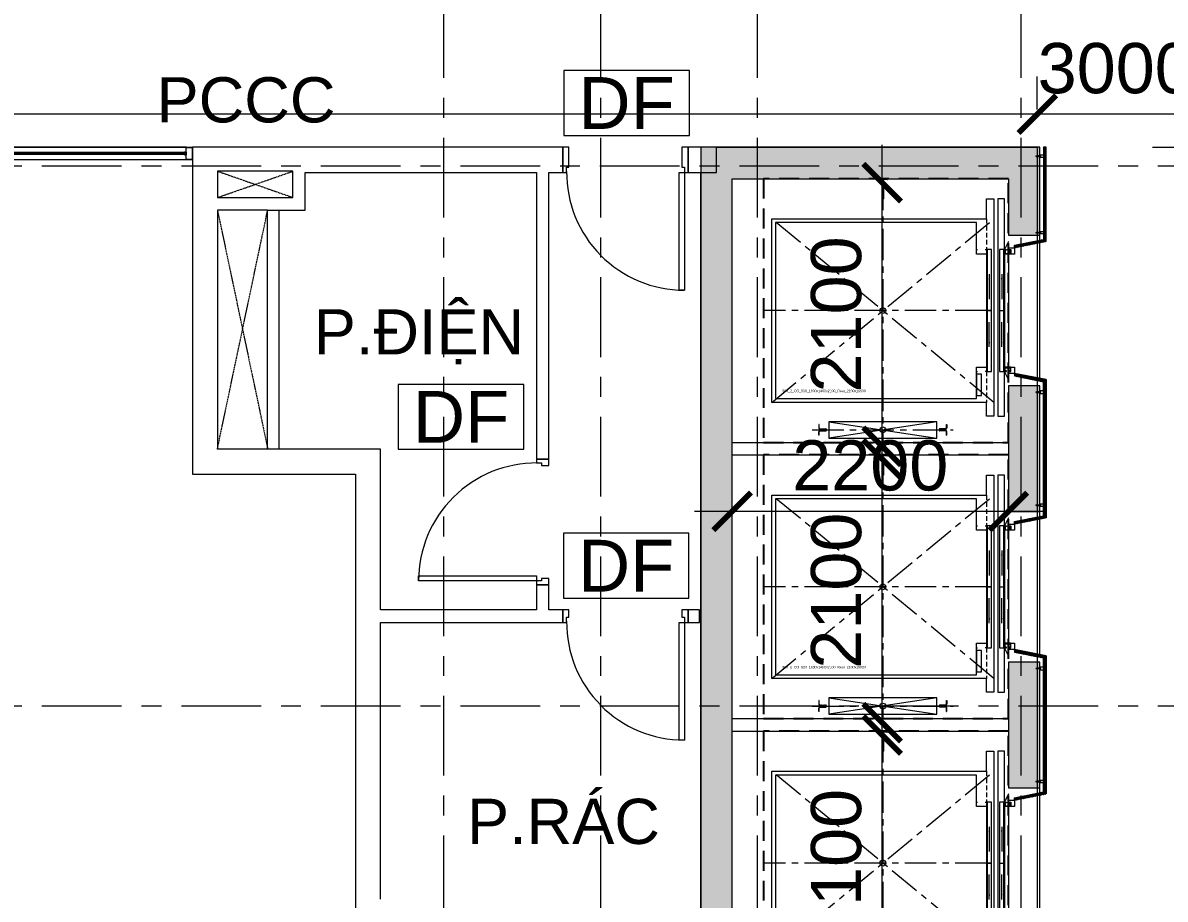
# Model space of a CAD drawing. Header units: millimetres. Extents: x -20144 to 126922, y -42414 to 48263.
# Drawn here: x 20100 to 29199, y 25312 to 32291 of the extents above; entities that cross this region are included whole.
import ezdxf
from ezdxf.enums import TextEntityAlignment as Align

# ---------------------------------------------------------------- set-up
doc = ezdxf.new("R2010")
doc.units = ezdxf.units.MM
for name, pattern in [('CENTERX2', [4, 2.5, -0.5, 0.5, -0.5]), ('Dash', [6.35, 3.175, -3.175]), ('Grid Line', [22.225, 12.7, -3.175, 3.175, -3.175]), ('HIDDEN', [0.375, 0.25, -0.125]), ('HIDDEN2', [4.7625, 3.175, -1.5875])]:
    doc.linetypes.add(name, pattern=pattern)
for name, color, linetype, lineweight in [('A-DETL-GENF', 31, 'Continuous', 5), ('A-DETL-GENF-HDLN', 161, 'Dash', 5), ('CHU', 181, 'Continuous', 5), ('CUA', 31, 'Continuous', 9), ('DIM', 1, 'Continuous', 5), ('GRA', 211, 'Continuous', 9), ('LAT-GACH', 140, 'Continuous', 13), ('NET THAY 2', 55, 'Continuous', 5), ('NET-CAT', 3, 'Continuous', 15), ('NET-THAY', 2, 'Continuous', 9), ('THIET-BI-1', 26, 'Continuous', 5), ('TRUC', 225, 'Continuous', 5), ('Y-GHI CHU PCCC$0$Z-CT1-GHI CHU TT$0$KI-HIEU', 6, 'Continuous', 13)]:
    doc.layers.add(name, color=color, linetype=linetype, lineweight=lineweight)
doc.styles.add('Arial_2', font='arial.ttf', dxfattribs={"height": 360})
doc.styles.add('hoistway plan', font='chhbg.shx', dxfattribs={"height": 45})
doc.styles.add('TA1', font='arial.ttf')
doc.styles.add('Y-GHI CHU PCCC$0$Arial', font='arial.ttf')
doc.dimstyles.new('D_200_KTx2', dxfattribs={"dimtxt": 400, "dimasz": 300, "dimexe": 300, "dimexo": 300, "dimgap": 160, "dimtad": 1, "dimdec": 0, "dimzin": 9, "dimtxsty": 'TA1', "dimblk": 'ARCHTICK', "dimcen": 1, "dimdle": 300, "dimclrd": 256, "dimclre": 256, "dimclrt": 7, "dimadec": 0, "dimazin": 0, "dimtfac": 1, "dimtdec": 0, "dimtix": 1, "dimtmove": 1, "dimatfit": 3, "dimldrblk": 'ARCHTICK', "dimfxl": 0, "dimtolj": 1, "dimtzin": 0, "dimlwd": -1, "dimlwe": -1, "dimarcsym": 0})
doc.dimstyles.new('hoistway plan', dxfattribs={"dimtxt": 45, "dimasz": 17, "dimexe": 15, "dimexo": 20, "dimgap": 25, "dimtad": 1, "dimdec": 0, "dimzin": 0, "dimdsep": 46, "dimtxsty": 'hoistway plan', "dimblk": 'DOT', "dimcen": 50, "dimclrd": 8, "dimclre": 8, "dimclrt": 3, "dimadec": 0, "dimazin": 0, "dimtfac": 1, "dimtdec": 0, "dimtmove": 1, "dimatfit": 3, "dimfxl": 0, "dimtolj": 1, "dimtzin": 0, "dimarcsym": 0})
pattern_1 = [(225, (281291.963, 17264.836), (4.41941738, -4.41941738), []), (315, (281291.963, 17264.836), (4.41941738, 4.41941738), [])]
pattern_2 = [(240.2551187, (159143.5025, 32413.0964), (5.42651964, -3.10086836), []), (330.2551187, (159143.5025, 32413.0964), (3.10086836, 5.42651964), [])]

# ---------------------------------------------------------------- blocks, each defined once
blk = doc.blocks.new('CUA 1 CANH MO - 2 - Type 1000-1152411-MẶT BẰNG TẦNG 24')
at = {"layer": 'CUA'}
for p, q in [((-367.5, 1040.3), (-327.5, 1040.3)), ((-367.5, 102.3), (-367.5, 1040.3)), ((-327.5, 1040.3), (-327.5, 102.3)), ((-327.5, 102.3), (-367.5, 102.3))]:
    blk.add_line(p, q, dxfattribs=at)
at = {"layer": 'CUA', "lineweight": 5}
for p, q in [((-368.5, 102.3), (-398.5, 102.3)), ((-398.5, 102.3), (-398.5, -97.7)), ((-368.5, 61.3), (-368.5, 102.3)), ((601.5, 102.3), (571.5, 102.3)), ((571.5, 102.3), (571.5, 61.3)), ((601.5, -97.7), (601.5, 102.3)), ((-348.5, 61.3), (-368.5, 61.3)), ((-348.5, -97.7), (-348.5, 61.3)), ((571.5, 61.3), (551.5, 61.3)), ((551.5, 61.3), (551.5, -97.7)), ((-398.5, -97.7), (-348.5, -97.7)), ((551.5, -97.7), (601.5, -97.7))]:
    blk.add_line(p, q, dxfattribs=at)
blk.add_arc((-367.5, 102.3), 938, 359.5, 90, dxfattribs=at)
blk = doc.blocks.new('CUA 1 CANH MO - 2 - Type 1000-1271836-MẶT BẰNG TẦNG 24')
at = {"layer": 'CUA'}
for p, q in [((-367.5, 990.3), (-327.5, 990.3)), ((-367.5, 52.3), (-367.5, 990.3)), ((-327.5, 990.3), (-327.5, 52.3)), ((-327.5, 52.3), (-367.5, 52.3))]:
    blk.add_line(p, q, dxfattribs=at)
at = {"layer": 'CUA', "lineweight": 5}
for p, q in [((-368.5, 52.3), (-398.5, 52.3)), ((-398.5, 52.3), (-398.5, -47.7)), ((-368.5, 11.3), (-368.5, 52.3)), ((-348.5, 11.3), (-368.5, 11.3)), ((-348.5, -47.7), (-348.5, 11.3)), ((571.5, 11.3), (551.5, 11.3)), ((551.5, 11.3), (551.5, -47.7)), ((601.5, 52.3), (571.5, 52.3)), ((571.5, 52.3), (571.5, 11.3)), ((601.5, -47.7), (601.5, 52.3)), ((-398.5, -47.7), (-348.5, -47.7)), ((551.5, -47.7), (601.5, -47.7))]:
    blk.add_line(p, q, dxfattribs=at)
blk.add_arc((-367.5, 52.3), 938, 359.5, 90, dxfattribs=at)
blk = doc.blocks.new('Family2 - Family1-1425445-MẶT BẰNG TẦNG 24')
at = {"layer": 'A-DETL-GENF'}
for p, q in [((400, 1900), (0, 1900)), ((0, 1900), (0, 0)), ((400, 0), (400, 1900)), ((0, 0), (400, 0))]:
    blk.add_line(p, q, dxfattribs=at)
at = {"layer": 'A-DETL-GENF-HDLN'}
for p, q in [((0, 1900), (400, 0.8)), ((0, 0), (400, 1899.2))]:
    blk.add_line(p, q, dxfattribs=at)
blk = doc.blocks.new('Family2 - Family1-1425446-MẶT BẰNG TẦNG 24')
at = {"layer": 'A-DETL-GENF'}
for p, q in [((600, 210), (0, 210)), ((0, 210), (0, 0)), ((600, 0), (600, 210)), ((0, 0), (600, 0))]:
    blk.add_line(p, q, dxfattribs=at)
at = {"layer": 'A-DETL-GENF-HDLN'}
for p, q in [((0, 210), (600, 0.8)), ((0, 0), (600, 209.2))]:
    blk.add_line(p, q, dxfattribs=at)
blk = doc.blocks.new('_DOT')
at = {"color": 0, "linetype": 'ByBlock'}
blk.add_line((-0.5, 0), (-1, 0), dxfattribs=at)
at = {"color": 0, "linetype": 'ByBlock', "const_width": 0.5}
blk.add_lwpolyline([(-0.25, 0, 1), (0.25, 0, 1)], format="xyb", close=True, dxfattribs=at)
blk = doc.blocks.new('A$C1F5A74C7')
at = {"color": 0, "lineweight": 5}
for p, q in [((0, 10), (0, 12)), ((0, 10), (21, 10)), ((3, 8), (3, 10)), ((3, 5), (3, 7)), ((5, 91), (10, 94)), ((5, 91), (5, 29)), ((5, 91), (15, 91)), ((6, 78), (5, 75)), ((5, 75), (8, 75)), ((6, 72), (5, 69)), ((5, 69), (8, 69)), ((6, 66), (5, 63)), ((5, 63), (8, 63)), ((6, 60), (5, 57)), ((5, 57), (8, 57)), ((6, 54), (5, 51)), ((5, 51), (8, 51)), ((5, 49), (8, 49)), ((5, 10), (5, 29)), ((8, 5), (5, 5)), ((7, 80), (6, 78)), ((6, 78), (10, 78)), ((8, 73), (6, 72)), ((8, 67), (6, 66)), ((8, 61), (6, 60)), ((8, 55), (6, 54)), ((8, 82), (7, 80)), ((7, 81), (10, 81)), ((7, 80), (10, 80)), ((7, 29), (7, 76)), ((7, 10), (7, 31)), ((7, 9), (7, 10)), ((7, 5), (7, 8)), ((7, 5), (7, 5)), ((9, 84), (8, 82)), ((8, 83), (10, 83)), ((8, 73), (8, 75)), ((8, 69), (8, 67)), ((8, 61), (8, 63)), ((8, 57), (8, 55)), ((8, 51), (8, 49)), ((10, 87), (9, 85)), ((9, 85), (12, 86)), ((10, 5), (9, 5)), ((10, 99), (10, 11)), ((10, 94), (15, 91)), ((10, 87), (12, 85)), ((10, 41), (10, 80)), ((10, 78), (15, 78)), ((10, 41), (11, 41)), ((10, 13), (10, 0)), ((12, 5), (10, 5)), ((11, 84), (13, 84)), ((11, 81), (14, 82)), ((11, 41), (11, 80)), ((11, 80), (14, 80)), ((12, 84), (12, 83)), ((12, 73), (12, 75)), ((12, 75), (15, 75)), ((12, 73), (15, 72)), ((12, 69), (12, 67)), ((12, 69), (15, 69)), ((12, 67), (15, 66)), ((12, 61), (12, 63)), ((12, 63), (15, 63)), ((12, 61), (15, 60)), ((12, 57), (12, 55)), ((12, 57), (15, 57)), ((12, 55), (15, 54)), ((12, 49), (12, 51)), ((12, 51), (15, 51)), ((12, 49), (15, 49)), ((12, 5), (12, 5)), ((13, 82), (14, 80)), ((16, 5), (13, 5)), ((14, 80), (15, 78)), ((14, 29), (14, 76)), ((14, 10), (14, 31)), ((14, 9), (14, 10)), ((14, 5), (14, 8)), ((15, 91), (15, 29)), ((15, 78), (15, 75)), ((15, 72), (15, 69)), ((15, 66), (15, 63)), ((15, 60), (15, 57)), ((15, 54), (15, 51)), ((15, 10), (15, 29)), ((18, 10), (18, 8)), ((18, 7), (18, 5)), ((21, 10), (21, 12))]:
    blk.add_line(p, q, dxfattribs=at)
for centre, radius, start, end in [((5, 7), 2.77, 227.3489, 309.0524), ((10, 15), 10.9, 250.5292, 255.5659), ((10, 15), 10.9, 263.51, 276.4907), ((10, 15), 10.9, 284.1671, 289.4715), ((16, 7), 2.77, 230.845, 312.6565)]:
    blk.add_arc(centre, radius, start, end, dxfattribs=at)
blk = doc.blocks.new('*U173')
for p, q in [((11.2, 0), (10.7, 0)), ((11.7, 0), (11.2, 0)), ((12.4, 0), (12.2, 0)), ((14.1, 0), (12.9, 0)), ((14.1, 2.9), (14.1, 4)), ((14.1, 2.4), (14.1, 2.9)), ((14.1, 1.8), (14.1, 1.9)), ((14.1, 0), (14.1, 1.2)), ((14.1, 0), (14.1, -1.2)), ((14.1, 0), (15.4, 0)), ((15.9, 0), (16, 0)), ((16.6, 0), (17, 0)), ((17, 0), (18.1, 0)), ((47.7, 10), (47.7, -10)), ((14.1, -1.8), (14.1, -1.9)), ((14.1, -2.4), (14.1, -2.9)), ((14.1, -2.9), (14.1, -4))]:
    blk.add_line(p, q)
blk.add_lwpolyline([(50, 10), (9.5, 10, 0.414215), (7.5, 8), (7.5, -8, 0.414214), (9.5, -10), (50, -10)], format="xyb")
for radius in [2.9, 0.712]:
    blk.add_circle((14.1, 0), radius)
at = {"extrusion": (0, 0, -1), "xscale": 0.3999999999068677, "yscale": 0.3999999999068677, "zscale": -0.4, "rotation": 90.00000000000001}
blk.add_blockref('A$C1F5A74C7', (-42.8, -4.2), dxfattribs=at)
blk = doc.blocks.new('_ARCHTICK')
at = {"color": 0, "linetype": 'ByBlock', "const_width": 0.15}
blk.add_lwpolyline([(-0.5, -0.5), (0.5, 0.5)], dxfattribs=at)
blk = doc.blocks.new('*D293')
at = {"layer": 'Defpoints', "color": 0, "transparency": 16777216}
for p in [(3000, 11850), (3000, 11850), (5200, 11850)]:
    blk.add_point(p, dxfattribs=at)
at = {"layer": 'DIM', "transparency": 16777216}
blk.add_line((5500, 11850), (2700, 11850), dxfattribs=at)
at = {"layer": 'DIM', "transparency": 16777216, "xscale": 300, "yscale": 300, "zscale": 300}
for p, rotation in [((3000, 11850), 179.9999999999999), ((5200, 11850), 359.9999999999999)]:
    blk.add_blockref('_ARCHTICK', p, dxfattribs=dict(at, rotation=rotation))
at = {"layer": 'DIM', "color": 7, "transparency": 16777216, "insert": (4100, 12214.2), "char_height": 400, "attachment_point": 5, "style": 'TA1'}
blk.add_mtext('\\A1;2200', dxfattribs=at)
blk = doc.blocks.new('*D294')
at = {"layer": 'Defpoints', "color": 0, "transparency": 16777216}
for p in [(4194.5, 10069.1), (4194.5, 10069.1), (4194.5, 7969.1)]:
    blk.add_point(p, dxfattribs=at)
at = {"layer": 'DIM', "transparency": 16777216}
blk.add_line((4194.5, 7669.1), (4194.5, 10369.1), dxfattribs=at)
at = {"layer": 'DIM', "transparency": 16777216, "xscale": 300, "yscale": 300, "zscale": 300}
for p, rotation in [((4194.5, 10069.1), 89.9999999999999), ((4194.5, 7969.1), 269.9999999999999)]:
    blk.add_blockref('_ARCHTICK', p, dxfattribs=dict(at, rotation=rotation))
at = {"layer": 'DIM', "color": 7, "transparency": 16777216, "insert": (3830.2, 9019.1), "char_height": 400, "attachment_point": 5, "rotation": 90, "style": 'TA1'}
blk.add_mtext('\\A1;2100', dxfattribs=at)
blk = doc.blocks.new('*D295')
at = {"layer": 'Defpoints', "color": 0, "transparency": 16777216}
for p in [(4194.5, 12269.1), (4194.5, 12269.1), (4194.5, 10169.1)]:
    blk.add_point(p, dxfattribs=at)
at = {"layer": 'DIM', "transparency": 16777216}
blk.add_line((4194.5, 9869.1), (4194.5, 12569.1), dxfattribs=at)
at = {"layer": 'DIM', "transparency": 16777216, "xscale": 300, "yscale": 300, "zscale": 300}
for p, rotation in [((4194.5, 12269.1), 89.9999999999999), ((4194.5, 10169.1), 269.9999999999999)]:
    blk.add_blockref('_ARCHTICK', p, dxfattribs=dict(at, rotation=rotation))
at = {"layer": 'DIM', "color": 7, "transparency": 16777216, "insert": (3830.2, 11219.1), "char_height": 400, "attachment_point": 5, "rotation": 90, "style": 'TA1'}
blk.add_mtext('\\A1;2100', dxfattribs=at)
blk = doc.blocks.new('*D296')
at = {"layer": 'Defpoints', "color": 0, "transparency": 16777216}
for p in [(4194.5, 14469.1), (4194.5, 14469.1), (4194.5, 12369.1)]:
    blk.add_point(p, dxfattribs=at)
at = {"layer": 'DIM', "transparency": 16777216}
blk.add_line((4194.5, 12069.1), (4194.5, 14769.1), dxfattribs=at)
at = {"layer": 'DIM', "transparency": 16777216, "xscale": 300, "yscale": 300, "zscale": 300}
for p, rotation in [((4194.5, 14469.1), 89.9999999999999), ((4194.5, 12369.1), 269.9999999999999)]:
    blk.add_blockref('_ARCHTICK', p, dxfattribs=dict(at, rotation=rotation))
at = {"layer": 'DIM', "color": 7, "transparency": 16777216, "insert": (3830.2, 13419.1), "char_height": 400, "attachment_point": 5, "rotation": 90, "style": 'TA1'}
blk.add_mtext('\\A1;2100', dxfattribs=at)
blk = doc.blocks.new('*D280')
at = {"layer": 'Defpoints', "color": 0, "transparency": 16777216}
for p in [(28797.8, 31299.9), (30112.2, 31299.9), (29700.5, 11400.1)]:
    blk.add_point(p, dxfattribs=at)
at = {"layer": 'DIM', "transparency": 16777216}
for p, q in [((30112.2, 11100.1), (30112.2, 31599.9)), ((29097.8, 31299.9), (30412.2, 31299.9)), ((30000.5, 11400.1), (30412.2, 11400.1))]:
    blk.add_line(p, q, dxfattribs=at)
at = {"layer": 'DIM', "transparency": 16777216, "xscale": 300, "yscale": 300, "zscale": 300}
for p, rotation in [((30112.2, 31299.9), 90), ((30112.2, 11400.1), 270)]:
    blk.add_blockref('_ARCHTICK', p, dxfattribs=dict(at, rotation=rotation))
at = {"layer": 'DIM', "color": 7, "transparency": 16777216, "insert": (29748, 21350), "char_height": 400, "attachment_point": 5, "rotation": 90, "style": 'TA1'}
blk.add_mtext('\\A1;19900', dxfattribs=at)
blk = doc.blocks.new('*D281')
at = {"layer": 'Defpoints', "color": 0, "transparency": 16777216}
for p in [(28590.8, 32799.9), (30112.2, 32799.9), (28797.8, 31299.9)]:
    blk.add_point(p, dxfattribs=at)
at = {"layer": 'DIM', "transparency": 16777216}
for p, q in [((30112.2, 30999.9), (30112.2, 33099.9)), ((28890.8, 32799.9), (30412.2, 32799.9)), ((29097.8, 31299.9), (30412.2, 31299.9))]:
    blk.add_line(p, q, dxfattribs=at)
at = {"layer": 'DIM', "transparency": 16777216, "xscale": 300, "yscale": 300, "zscale": 300}
for p, rotation in [((30112.2, 32799.9), 90), ((30112.2, 31299.9), 270)]:
    blk.add_blockref('_ARCHTICK', p, dxfattribs=dict(at, rotation=rotation))
at = {"layer": 'DIM', "color": 7, "transparency": 16777216, "insert": (29748, 32049.9), "char_height": 400, "attachment_point": 5, "rotation": 90, "style": 'TA1'}
blk.add_mtext('\\A1;1500', dxfattribs=at)
blk = doc.blocks.new('*D283')
at = {"layer": 'Defpoints', "color": 0, "transparency": 16777216}
for p in [(28180.6, 31563.5), (31180.5, 31423.4), (28180.6, 31299.9)]:
    blk.add_point(p, dxfattribs=at)
at = {"layer": 'DIM', "transparency": 16777216}
for p, q in [((28180.6, 31599.9), (28180.6, 31863.5)), ((31180.5, 31723.4), (31180.5, 31863.5)), ((31480.5, 31563.5), (27880.6, 31563.5))]:
    blk.add_line(p, q, dxfattribs=at)
at = {"layer": 'DIM', "transparency": 16777216, "xscale": 300, "yscale": 300, "zscale": 300, "rotation": 180}
blk.add_blockref('_ARCHTICK', (28180.6, 31563.5), dxfattribs=at)
at = {"layer": 'DIM', "transparency": 16777216, "xscale": 300, "yscale": 300, "zscale": 300}
blk.add_blockref('_ARCHTICK', (31180.5, 31563.5), dxfattribs=at)
at = {"layer": 'DIM', "color": 7, "transparency": 16777216, "insert": (28805.4, 31927.8), "char_height": 400, "attachment_point": 5, "style": 'TA1'}
blk.add_mtext('\\A1;3000', dxfattribs=at)
blk = doc.blocks.new('*D284')
at = {"layer": 'Defpoints', "color": 0, "transparency": 16777216}
for p in [(1400.5, 31563.5), (28180.6, 31299.9), (1400.5, 31149.9)]:
    blk.add_point(p, dxfattribs=at)
at = {"layer": 'DIM', "transparency": 16777216}
for p, q in [((1400.5, 31449.9), (1400.5, 31863.5)), ((28180.6, 31599.9), (28180.6, 31863.5)), ((28480.6, 31563.5), (1100.5, 31563.5))]:
    blk.add_line(p, q, dxfattribs=at)
at = {"layer": 'DIM', "transparency": 16777216, "xscale": 300, "yscale": 300, "zscale": 300, "rotation": 180}
blk.add_blockref('_ARCHTICK', (1400.5, 31563.5), dxfattribs=at)
at = {"layer": 'DIM', "transparency": 16777216, "xscale": 300, "yscale": 300, "zscale": 300}
blk.add_blockref('_ARCHTICK', (28180.6, 31563.5), dxfattribs=at)
at = {"layer": 'DIM', "color": 7, "transparency": 16777216, "insert": (14790.6, 31927.7), "char_height": 400, "attachment_point": 5, "style": 'TA1'}
blk.add_mtext('\\A1;26780', dxfattribs=at)
blk = doc.blocks.new('*U300')
for p, q in [((10650.2, 100, 0), (50, 100, 0)), ((10650.2, 0, 0), (50, 0, 0)), ((10637.2, 58.2, 0), (63, 58.2, 0)), ((10637.2, 41.7, 0), (63, 41.7, 0))]:
    blk.add_line(p, q)
at = {"color": 1, "lineweight": 0, "ltscale": 10}
blk.add_line((56.6, 50, 0), (10643.7, 50, 0), dxfattribs=at)
at = {"ltscale": 100}
blk.add_line((10650.2, 61, 0), (10650.2, 39, 0), dxfattribs=at)
blk.add_line((10650.2, 61, 0), (10650.2, 39, 0), dxfattribs=at)
for points in [[(10700.2, 100), (10700.2, 0), (10650.2, 0), (10650.2, 100)], [(10698.2, 98), (10698.2, 2), (10652.2, 2), (10652.2, 98)], [(56.6, 47.5), (56.6, 52.5), (10643.7, 52.5), (10643.7, 47.5)]]:
    blk.add_lwpolyline(points, close=True)
blk.add_lwpolyline([(10643.6, 52.3, -0.110226), (10643.7, 52.2), (10643.7, 47.8, -0.110226), (10643.6, 47.7, -0.547587), (10640, 47.2, 0.371535), (10639.6, 47.2, -0.207699), (10635.5, 47.4, 0.626616), (10635.2, 47.3, 0.088099), (10637.2, 41.9), (10637.2, 44.1), (10640, 44.1), (10640, 42.9), (10644.5, 46.5, 0.26277), (10644.8, 46.9), (10644.8, 50), (10644.8, 53.1, 0.26277), (10644.5, 53.5), (10640, 57.1), (10640, 55.9), (10637.2, 55.9), (10637.2, 58.1, 0.088099), (10635.2, 52.7, 0.626616), (10635.5, 52.6, -0.207699), (10639.6, 52.8, 0.371535), (10640, 52.8, -0.547587)], format="xyb", close=True)
at = {"elevation": 0}
blk.add_lwpolyline([(10650.2, 39), (10650.2, 61), (10637.7, 61, 0.414214), (10637.2, 60.5), (10637.2, 57, 0.414214), (10637.7, 56.5, 0.414214), (10638.2, 57), (10638.2, 59.5, -0.414214), (10638.7, 60), (10648.7, 60, -0.414214), (10649.2, 59.5), (10649.2, 40.5, -0.414214), (10648.7, 40), (10638.7, 40, -0.414214), (10638.2, 40.5), (10638.2, 43, 0.414214), (10637.7, 43.5, 0.414214), (10637.2, 43), (10637.2, 39.5, 0.414214), (10637.7, 39), (10650.2, 39)], format="xyb", dxfattribs=at)
blk.add_lwpolyline([(10650.2, 40.5), (10650.2, 59.5)], dxfattribs=at)
blk.add_lwpolyline([(10650.2, 40.5), (10650.2, 59.5)], dxfattribs=at)
blk = doc.blocks.new('Y-GHI CHU PCCC$0$A$C67775D76')
at = {"color": 8, "ltscale": 30}
blk.add_lwpolyline([(-266.7, -137.5), (266.7, -137.5), (266.7, 137.5), (-266.7, 137.5)], close=True, dxfattribs=at)
at = {"color": 8, "style": 'Y-GHI CHU PCCC$0$Arial'}
blk.add_text('DF', height=220, dxfattribs=at).set_placement((0, 0), align=Align.MIDDLE_CENTER)
blk = doc.blocks.new('P13_13_900_CO_900_1600x1350_Rear_2050x1910')
h = blk.add_hatch()
h.set_pattern_fill('ANSI31', color=256, scale=50, angle=90, style=0)
h.set_pattern_definition([(225, (-738.679, 3896.771), (-4.419417, 4.419417), [])])
h.paths.add_polyline_path([(-946.5, 2019.1, 0.227735), (-945.8, 2017.6, -0.227735), (-945, 2016), (-945, 1990, -0.414214), (-947, 1988), (-953, 1988, -0.414214), (-955, 1990), (-955, 2016, -0.227735), (-954.3, 2017.6, 0.227735), (-953.5, 2019.1), (-953.5, 2041, 0.414214), (-955.5, 2043), (-985.5, 2043, -0.414214), (-987.5, 2045), (-987.5, 2050), (-912.5, 2050), (-912.5, 2045, -0.414214), (-914.5, 2043), (-944.5, 2043, 0.414214), (-946.5, 2041)])
h = blk.add_hatch()
h.set_pattern_fill('ANSI31', color=256, scale=50, angle=90, style=0)
h.set_pattern_definition([(315, (-3335.6985, 52.7706), (-4.419417, -4.419417), [])])
h.paths.add_polyline_path([(-1460, 6.5), (-1458, 6.5), (-1458, 33.8, -0.414214), (-1450, 41.8), (-1405, 41.8, 0.414214), (-1400, 46.8), (-1400, 53.2, 0.414214), (-1405, 58.2), (-1450, 58.2, -0.414214), (-1458, 66.2), (-1458, 93.5), (-1460, 93.5), (-1460, 65.2, 0.414214), (-1451, 56.2), (-1406, 56.2, -0.414214), (-1402, 52.2), (-1402, 47.8, -0.414214), (-1406, 43.8), (-1451, 43.8, 0.414214), (-1460, 34.8)])
h = blk.add_hatch()
h.set_pattern_fill('ANSI31', color=256, scale=50, angle=90, style=0)
h.set_pattern_definition([(225, (1435.637, 52.7706), (4.419417, -4.419417), [])])
h.paths.add_polyline_path([(-440, 6.5), (-442, 6.5), (-442, 33.8, 0.414214), (-450, 41.8), (-495, 41.8, -0.414214), (-500, 46.8), (-500, 53.2, -0.414214), (-495, 58.2), (-450, 58.2, 0.414214), (-442, 66.2), (-442, 93.5), (-440, 93.5), (-440, 65.2, -0.414214), (-449, 56.2), (-494, 56.2, 0.414214), (-498, 52.2), (-498, 47.8, 0.414214), (-494, 43.8), (-449, 43.8, -0.414214), (-440, 34.8)])
for p, q in [((-987.5, 2050), (-912.5, 2050)), ((-987.5, 2050), (-987.5, 2045)), ((-985.5, 2043), (-955.5, 2043)), ((-955, 2016), (-955, 1890)), ((-953.5, 2019.1), (-953.5, 2041)), ((-946.5, 2019.1), (-946.5, 2041)), ((-945, 2016), (-945, 1890)), ((-914.5, 2043), (-944.5, 2043)), ((-912.5, 2050), (-912.5, 2045)), ((-953, 1888), (-947, 1888)), ((50, 1550), (20, 1485)), ((-205, 1485), (-195, 1485)), ((-125, 1450), (-125, 550)), ((-65, 1450), (-65, 550)), ((-65, 1450), (-65, 550)), ((-35, 1450), (-35, 550)), ((20, 1450), (20, 550)), ((-85, 1000), (-120, 1000)), ((-85, 1000), (-120, 1000)), ((-205, 515), (-195, 515)), ((50, 450), (20, 515)), ((-1458, 93.5), (-1460, 93.5)), ((-1460, 93.5), (-1460, 65.2)), ((-1458, 66.2), (-1458, 93.5)), ((-442, 66.2), (-442, 93.5)), ((-442, 93.5), (-440, 93.5)), ((-440, 93.5), (-440, 65.2)), ((-1460, 6.5), (-1460, 34.8)), ((-1458, 6.5), (-1460, 6.5)), ((-1458, 6.5), (-1458, 33.8)), ((-1451, 56.2), (-1406, 56.2)), ((-1451, 43.8), (-1406, 43.8)), ((-1450, 58.2), (-1405, 58.2)), ((-1450, 41.8), (-1405, 41.8)), ((-1402, 47.8), (-1402, 52.2)), ((-1400, 46.8), (-1400, 53.2)), ((-500, 46.8), (-500, 53.2)), ((-498, 47.8), (-498, 52.2)), ((-450, 58.2), (-495, 58.2)), ((-450, 41.8), (-495, 41.8)), ((-449, 56.2), (-494, 56.2)), ((-449, 43.8), (-494, 43.8)), ((-442, 6.5), (-442, 33.8)), ((-442, 6.5), (-440, 6.5)), ((-440, 6.5), (-440, 34.8))]:
    blk.add_line(p, q)
at = {"linetype": 'CENTERX2', "ltscale": 100}
for p, q in [((-950, 2050), (-950, -50)), ((-1835, 269), (-65, 1731)), ((-65, 269), (-1835, 1731)), ((-125, 1000), (-1900, 1000)), ((-1511.8, 50), (-389.2, 50))]:
    blk.add_line(p, q, dxfattribs=at)
at = {"linetype": 'HIDDEN', "ltscale": 150}
for p, q in [((-125, 1731), (-125, 1485)), ((-125, 515), (-125, 269))]:
    blk.add_line(p, q, dxfattribs=at)
at = {"ltscale": 100}
for p, q in [((-520, 115), (-1380, -15)), ((-1380, 115), (-520, -15))]:
    blk.add_line(p, q, dxfattribs=at)
for points in [[(-65, 550), (-65, 160), (-125, 160), (-125, 269), (-1835, 269), (-1835, 1731), (-125, 1731), (-125, 1890), (-65, 1890), (-65, 1890)], [(-65, 1890), (-65, 1450)], [(20, 1472.9), (20, 1890), (-35, 1890), (-35, 1450)], [(-135, 1485), (-125, 1485), (-125, 1450), (-205, 1450), (-205, 1485), (-205, 1700), (-1805, 1700), (-1805, 300), (-205, 300), (-205, 515), (-205, 550), (-125, 550), (-125, 515), (-135, 515)], [(-120, 1000), (-85, 1000), (-85, 1485), (-120, 1485), (-120, 515), (-85, 515), (-85, 1000)], [(-20, 1000), (15, 1000), (15, 1485), (-20, 1485), (-20, 515), (15, 515), (15, 1000)], [(70, 1485), (70, 1450), (20, 1450), (20, 1485), (35, 1485), (35, 1480), (25, 1480), (25, 1455), (65, 1455), (65, 1480), (55, 1480), (55, 1485), (70, 1485)], [(-35, 550), (-35, 160), (20, 160), (20, 515)], [(70, 515), (70, 550), (20, 550), (20, 515), (35, 515), (35, 520), (25, 520), (25, 545), (65, 545), (65, 520), (55, 520), (55, 515), (70, 515)]]:
    blk.add_lwpolyline(points)
for points in [[(50, 1450), (50, 1500), (100, 1500), (100, 1450)], [(50, 500), (50, 550), (100, 550), (100, 500)], [(-205, 317.8), (-205, 497.8), (-207, 497.8), (-207, 317.8)], [(-165, 322.8), (-165, 492.8), (-205, 492.8), (-205, 322.8)], [(-520, 115), (-1380, 115), (-1380, -15), (-520, -15)]]:
    blk.add_lwpolyline(points, close=True)
for centre in [(-950, 1000), (-950, 50)]:
    blk.add_circle(centre, 23.8, dxfattribs=at)
for centre, radius, start, end in [((-985.5, 2045), 2, 180, 270), ((-955.5, 2041), 2, 0, 90), ((-953, 2016), 2, 128.68219, 180), ((-955.5, 2019.1), 2, 308.68219, 0), ((-944.5, 2041), 2, 90, 180), ((-944.5, 2019.1), 2, 180, 231.31781), ((-947, 2016), 2, 0, 51.31781), ((-914.5, 2045), 2, 270, 0), ((-953, 1890), 2, 180, 270), ((-947, 1890), 2, 270, 0), ((-1451, 65.2), 9, 180, 270), ((-1451, 34.8), 9, 90, 180), ((-1450, 66.2), 8, 180, 270), ((-1450, 33.8), 8, 90, 180), ((-1406, 52.2), 4, 0, 90), ((-1406, 47.8), 4, 270, 0), ((-1405, 53.2), 5, 0, 90), ((-1405, 46.8), 5, 270, 0), ((-495, 53.2), 5, 90, 180), ((-495, 46.8), 5, 180, 270), ((-494, 52.2), 4, 90, 180), ((-494, 47.8), 4, 180, 270), ((-450, 66.2), 8, 270, 0), ((-450, 33.8), 8, 0, 90), ((-449, 65.2), 9, 270, 0), ((-449, 34.8), 9, 0, 90)]:
    blk.add_arc(centre, radius, start, end)
at = {"layer": 'Defpoints', "linetype": 'HIDDEN2', "ltscale": 50}
blk.add_lwpolyline([(-1900, -50), (50, -50), (50, 2050), (-1900, 2050)], close=True, dxfattribs=at)
at = {"layer": 'Defpoints'}
blk.add_text('900_2_CO_900_1600x1400x2100_Rear_2100x19500', height=20, dxfattribs=at).set_placement((-1750, 350))
for points in [[(-102.5, 1289.7), (-102.5, 1091.3)], [(-2.5, 1289.7), (-2.5, 1091.3)], [(-102.5, 710.3), (-102.5, 908.7)], [(-2.5, 710.3), (-2.5, 908.7)]]:
    blk.add_leader(points, dimstyle='hoistway plan', override={"dimasz": 40, "dimtad": 0, "dimclrd": 256})
blk = doc.blocks.new('A$C18732D84')
at = {"layer": 'GRA', "transparency": 33554687}
h = blk.add_hatch(dxfattribs=at)
h.set_pattern_fill('ANSI37', color=159, scale=50, angle=180, style=0)
h.set_pattern_definition(pattern_1)
h.paths.add_polyline_path([(5500, 14000), (5500, 14750), (5480, 14750), (5480, 14016.4)])
h = blk.add_hatch(dxfattribs=at)
h.set_pattern_fill('ANSI37', color=159, scale=50, angle=555.25512, style=0)
h.set_pattern_definition(pattern_2)
h.paths.add_polyline_path([(5500, 14000), (5250, 13950), (5250, 13970.4), (5480, 14016.4)])
h = blk.add_hatch(dxfattribs=at)
h.set_pattern_fill('ANSI37', color=159, scale=50, angle=555.25512, style=0)
h.set_pattern_definition(pattern_2)
h.paths.add_polyline_path([(5500, 12900), (5250, 12950), (5250, 12929.6), (5480, 12883.6)])
h = blk.add_hatch(dxfattribs=at)
h.set_pattern_fill('ANSI37', color=159, scale=50, angle=180, style=0)
h.set_pattern_definition(pattern_1)
h.paths.add_polyline_path([(5500, 12900), (5500, 11800), (5480, 11816.4), (5480, 12883.6)])
h = blk.add_hatch(dxfattribs=at)
h.set_pattern_fill('ANSI37', color=159, scale=50, angle=555.25512, style=0)
h.set_pattern_definition(pattern_2)
h.paths.add_polyline_path([(5500, 11800), (5250, 11750), (5250, 11770.4), (5480, 11816.4)])
h = blk.add_hatch(dxfattribs=at)
h.set_pattern_fill('ANSI37', color=159, scale=50, angle=555.25512, style=0)
h.set_pattern_definition([(240.2551187, (159143.5025, 30213.0964), (5.42651964, -3.10086836), []), (330.2551187, (159143.5025, 30213.0964), (3.10086836, 5.42651964), [])])
h.paths.add_polyline_path([(5500, 10700), (5250, 10750), (5250, 10729.6), (5480, 10683.6)])
h = blk.add_hatch(dxfattribs=at)
h.set_pattern_fill('ANSI37', color=159, scale=50, angle=180, style=0)
h.set_pattern_definition([(225, (281291.963, 15064.836), (4.41941738, -4.41941738), []), (315, (281291.963, 15064.836), (4.41941738, 4.41941738), [])])
h.paths.add_polyline_path([(5500, 10700), (5500, 9600), (5480, 9616.4), (5480, 10683.6)])
h = blk.add_hatch(dxfattribs=at)
h.set_pattern_fill('ANSI37', color=159, scale=50, angle=555.25512, style=0)
h.set_pattern_definition([(240.2551187, (159143.5025, 28013.0964), (5.42651964, -3.10086836), []), (330.2551187, (159143.5025, 28013.0964), (3.10086836, 5.42651964), [])])
h.paths.add_polyline_path([(5500, 9600), (5250, 9550), (5250, 9570.4), (5480, 9616.4)])
at = {"layer": 'NET-CAT'}
h = blk.add_hatch(color=256, dxfattribs=at)
h.dxf.hatch_style = 1
h.paths.add_polyline_path([(5450, 10650), (5200, 10650), (5200, 9650), (5450, 9650)], flags=17)
h.paths.add_polyline_path([(5450, 12850), (5200, 12850), (5200, 11850), (5450, 11850)], flags=17)
h.paths.add_polyline_path([(5450, 8450), (5200, 8450), (5200, 7450), (5450, 7450)], flags=17)
h.paths.add_polyline_path([(5450, 6250), (5200, 6250), (5200, 5800), (3000, 5800), (3000, 14500), (5200, 14500), (5200, 14050), (5450, 14050), (5450, 14750), (2750, 14750), (2750, 7850), (2350, 7850), (2350, 7600), (2750, 7600), (2750, 5800), (950, 5800), (950, 7600), (1350, 7600), (1350, 7850), (700, 7850), (700, 5800), (0, 5800), (0, 0), (4150, 0), (4150, 250), (250, 250), (250, 2750), (5450, 2750), (5450, 3000), (3300, 3000), (3300, 3875), (3050, 3875), (3050, 3000), (250, 3000), (250, 5550), (3050, 5550), (3050, 5075), (3300, 5075), (3300, 5550), (5450, 5550)])
at = {"layer": 'GRA'}
for points in [[(5500, 14000), (5500, 14750), (5480, 14750), (5480, 14016.4)], [(5500, 14000), (5250, 13950), (5250, 13970.4), (5480, 14016.4)], [(5500, 12900), (5250, 12950), (5250, 12929.6), (5480, 12883.6)], [(5500, 12900), (5500, 11800), (5480, 11816.4), (5480, 12883.6)], [(5500, 11800), (5250, 11750), (5250, 11770.4), (5480, 11816.4)], [(5500, 11800), (5250, 11750), (5250, 11770.4), (5480, 11816.4)], [(5500, 10700), (5250, 10750), (5250, 10729.6), (5480, 10683.6)], [(5500, 10700), (5500, 9600), (5480, 9616.4), (5480, 10683.6)], [(5500, 9600), (5250, 9550), (5250, 9570.4), (5480, 9616.4)]]:
    blk.add_lwpolyline(points, close=True, dxfattribs=at)
at = {"layer": 'LAT-GACH'}
for p, q in [((5450, 12910), (5450, 14050)), ((5200, 13900), (5200, 13000)), ((5450, 10710), (5450, 11850)), ((5200, 11700), (5200, 10800)), ((5450, 8510), (5450, 9650)), ((5200, 9500), (5200, 8600))]:
    blk.add_line(p, q, dxfattribs=at)
at = {"layer": 'NET THAY 2'}
for p, q in [((3000, 12400), (5200, 12400)), ((3000, 12300), (5200, 12300)), ((3000, 10200), (5200, 10200)), ((3000, 10100), (5200, 10100))]:
    blk.add_line(p, q, dxfattribs=at)
at = {"layer": 'NET-CAT'}
blk.add_lwpolyline([(3000, 5800), (3000, 14500), (5200, 14500), (5200, 14050), (5450, 14050), (5450, 14750), (2750, 14750), (2750, 7850)], dxfattribs=at)
for points in [[(5450, 12850), (5200, 12850), (5200, 11850), (5450, 11850)], [(5450, 10650), (5200, 10650), (5200, 9650), (5450, 9650)]]:
    blk.add_lwpolyline(points, close=True, dxfattribs=at)
at = {"layer": 'GRA', "xscale": -1}
for p in [(5500, 14680), (5500, 14070.4), (5500, 11900), (5500, 9700)]:
    blk.add_blockref('*U173', p, dxfattribs=at)
at = {"layer": 'GRA', "rotation": 180}
for p in [(5500, 12800), (5500, 10600)]:
    blk.add_blockref('*U173', p, dxfattribs=at)
at = {"layer": 'GRA', "xscale": -1, "rotation": 359.9999999999978}
for p in [(5500, 11900), (5500, 9700)]:
    blk.add_blockref('*U173', p, dxfattribs=at)
at = {"layer": 'THIET-BI-1'}
for p in [(5150, 12450), (5150, 10250), (5150, 8050)]:
    blk.add_blockref('P13_13_900_CO_900_1600x1350_Rear_2050x1910', p, dxfattribs=at)
at = {"layer": 'DIM'}
for base, p1, p2, picture, middle in [((4194.5, 14469.1), (4194.5, 12369.1), (4194.5, 14469.1), '*D296', (3830.2, 13419.1)), ((4194.5, 12269.1), (4194.5, 10169.1), (4194.5, 12269.1), '*D295', (3830.2, 11219.1)), ((4194.5, 10069.1), (4194.5, 7969.1), (4194.5, 10069.1), '*D294', (3830.2, 9019.1))]:
    dim = blk.add_linear_dim(base=base, p1=p1, p2=p2, angle=90, dimstyle='D_200_KTx2', dxfattribs=at)
    dim.commit()
    dim.dimension.update_dxf_attribs({"geometry": picture, "text_midpoint": middle})
dim = blk.add_linear_dim(base=(3000, 11850), p1=(5200, 11850), p2=(3000, 11850), dimstyle='D_200_KTx2', dxfattribs=at)
dim.commit()
dim.dimension.update_dxf_attribs({"geometry": '*D293', "text_midpoint": (4100, 12214.2)})

msp = doc.modelspace()

# ---------------------------------------------------------------- linework, layer by layer
at = {"layer": 'NET-CAT'}
for p, q in [((24400.5, 31299.9), (21450.6, 31299.9)), ((21450.6, 31299.9), (21450.6, 28697)), ((24400.5, 31099.9), (24400.5, 31299.9)), ((25625.5, 31299.9), (25400.5, 31299.9)), ((25400.5, 31299.9), (25400.5, 31099.9)), ((25625.5, 31099.9), (25625.5, 31299.9)), ((22350.5, 31099.9), (24190.6, 31099.9)), ((22350.5, 30799.9), (22350.5, 31099.9)), ((24190.6, 31099.9), (24190.6, 28816.9)), ((24290.6, 31099.9), (24400.5, 31099.9)), ((24290.6, 28816.9), (24290.6, 31099.9)), ((25400.5, 31099.9), (25625.5, 31099.9)), ((22050.5, 30799.9), (22350.5, 30799.9)), ((21650.6, 28897), (21650.6, 28899.9)), ((22950.5, 28897), (21650.6, 28897)), ((22950.5, 27616.9), (22950.5, 28897)), ((24190.6, 28816.9), (24290.6, 28816.9)), ((21450.6, 28697), (22750.5, 28697)), ((22750.5, 28697), (22750.5, 22324.9)), ((24190.6, 27816.9), (24190.6, 27616.9)), ((24290.6, 27816.9), (24190.6, 27816.9)), ((24290.6, 27616.9), (24290.6, 27816.9)), ((24190.6, 27616.9), (22950.5, 27616.9)), ((24400.5, 27616.9), (24290.6, 27616.9)), ((24400.5, 27516.9), (24400.5, 27616.9)), ((25490.6, 27616.9), (25400.5, 27616.9)), ((25400.5, 27616.9), (25400.5, 27516.9)), ((25490.6, 27516.9), (25490.6, 27616.9)), ((22950.5, 25312.4), (22950.5, 27516.9)), ((22950.5, 27516.9), (24400.5, 27516.9)), ((25400.5, 27516.9), (25490.6, 27516.9))]:
    msp.add_line(p, q, dxfattribs=at)
at = {"layer": 'NET-THAY'}
for p, q in [((5824.6, 31299.9), (21450.6, 31299.9)), ((25625.5, 31299.9), (28180.6, 31299.9)), ((28180.6, 31299.9), (28180.6, 22324.9)), ((25500.6, 27606.9), (25500.6, 31099.9)), ((21450.5, 30999.9), (21450.5, 28699.9)), ((22140.6, 30799.9), (22140.6, 28897)), ((22040.6, 28897), (22040.6, 28899.9)), ((25490.6, 27606.9), (25500.6, 27606.9)), ((25500.5, 27526.9), (25500.5, 27607)), ((25500.6, 27526.9), (25490.6, 27526.9)), ((25500.6, 24599.9), (25500.6, 27526.9))]:
    msp.add_line(p, q, dxfattribs=at)
at = {"layer": 'TRUC', "linetype": 'Grid Line', "ltscale": 50}
for p, q in [((23450.5, 43599.9), (23450.5, -4500.1)), ((24700.5, 43599.9), (24700.5, -7167.6)), ((25950.5, 43599.9), (25950.5, -4500.1)), ((28050.5, 43599.9), (28050.5, -7167.6)), ((42000.5, 31149.9), (-14407, 31149.9)), ((42000.5, 26849.9), (-12092.4, 26849.9))]:
    msp.add_line(p, q, dxfattribs=at)

# ---------------------------------------------------------------- block references
msp.add_blockref('A$C18732D84', (22750.5, 16549.9))
at = {"layer": 'A-DETL-GENF'}
for name, p in [('Family2 - Family1-1425446-MẶT BẰNG TẦNG 24', (21650.5, 30899.9)), ('Family2 - Family1-1425445-MẶT BẰNG TẦNG 24', (21650.5, 28899.9))]:
    msp.add_blockref(name, p, dxfattribs=at)
at = {"layer": 'CUA'}
msp.add_blockref('*U300', (10750.4, 31199.9), dxfattribs=at)
for name, p, rotation in [('CUA 1 CANH MO - 2 - Type 1000-1152411-MẶT BẰNG TẦNG 24', (25002, 31202.2), 180), ('CUA 1 CANH MO - 2 - Type 1000-1271836-MẶT BẰNG TẦNG 24', (24242.9, 28215.4), 89.99999999999993), ('CUA 1 CANH MO - 2 - Type 1000-1271836-MẶT BẰNG TẦNG 24', (25002, 27569.1), 180)]:
    msp.add_blockref(name, p, dxfattribs=dict(at, rotation=rotation))
at = {"layer": 'Y-GHI CHU PCCC$0$Z-CT1-GHI CHU TT$0$KI-HIEU', "color": 8, "xscale": 1.875, "yscale": 1.875, "zscale": 1.875}
for p in [(24909.5, 31652.9), (23591.2, 29153.4), (24905.8, 27968)]:
    msp.add_blockref('Y-GHI CHU PCCC$0$A$C67775D76', p, dxfattribs=at)

# ---------------------------------------------------------------- texts
at = {"layer": 'CHU', "color": 7, "char_height": 360, "attachment_point": 1, "line_spacing_factor": 0.936439, "style": 'Arial_2'}
for s, insert, width in [('\\pt2540,5080,7620,10160,12700,15240,17780,20320,22860,25400,27940,30480,33020,35560,38100,40640,43180,45720,48260,50800,53340,55880,58420,60960,63500,66040,68580,71120,73660,76200,78740,81280;PCCC', (21165.4, 31858), 1430.16), ('\\pt2540.0016,5079.9996,7620.0012,10159.9992,12700.0008,15239.9988,17780.0004,20319.9984,22860,25400.0016,27939.9996,30480.0012,33019.9992,35560.0008,38099.9988,40640.0004,43179.9984,45720,48260.0016,50799.9996,53340.0012,55879.9992,58420.0008,60959.9988,63500.0004,66039.9984,68580,71120.0016,73659.9996,76200.0012,78739.9992,81280.0008;P.ĐIỆN', (22417.7, 30010.5), 1656.4), ('\\pt2540.0016,5079.9996,7620.0012,10159.9992,12700.0008,15239.9988,17780.0004,20319.9984,22860,25400.0016,27939.9996,30480.0012,33019.9992,35560.0008,38099.9988,40640.0004,43179.9984,45720,48260.0016,50799.9996,53340.0012,55879.9992,58420.0008,60959.9988,63500.0004,66039.9984,68580,71120.0016,73659.9996,76200.0012,78739.9992,81280.0008;P.RÁC', (23638.3, 26111.9), 1537.22)]:
    msp.add_mtext(s, dxfattribs=dict(at, insert=insert, width=width))

# ---------------------------------------------------------------- dimensions: what is measured, and where the dimension line sits
at = {"layer": 'DIM'}
for base, p1, p2, picture, middle in [((30112.2, 32799.9), (28797.8, 31299.9), (28590.8, 32799.9), '*D281', (29748, 32049.9)), ((30112.2, 31299.9), (29700.5, 11400.1), (28797.8, 31299.9), '*D280', (29748, 21350))]:
    dim = msp.add_linear_dim(base=base, p1=p1, p2=p2, angle=90, dimstyle='D_200_KTx2', dxfattribs=at)
    dim.commit()
    dim.dimension.update_dxf_attribs({"geometry": picture, "text_midpoint": middle})
dim = msp.add_linear_dim(base=(1400.5, 31563.5), p1=(28180.6, 31299.9), p2=(1400.5, 31149.9), dimstyle='D_200_KTx2', dxfattribs=at)
dim.commit()
dim.dimension.update_dxf_attribs({"geometry": '*D284', "text_midpoint": (14790.6, 31927.7)})
dim = msp.add_linear_dim(base=(28180.6, 31563.5), p1=(31180.5, 31423.4), p2=(28180.6, 31299.9), dimstyle='D_200_KTx2', dxfattribs=at)
dim.commit()
dim.dimension.update_dxf_attribs({"geometry": '*D283', "text_midpoint": (28805.4, 31563.5), "dimtype": 160})

doc.saveas('drawing.dxf')
